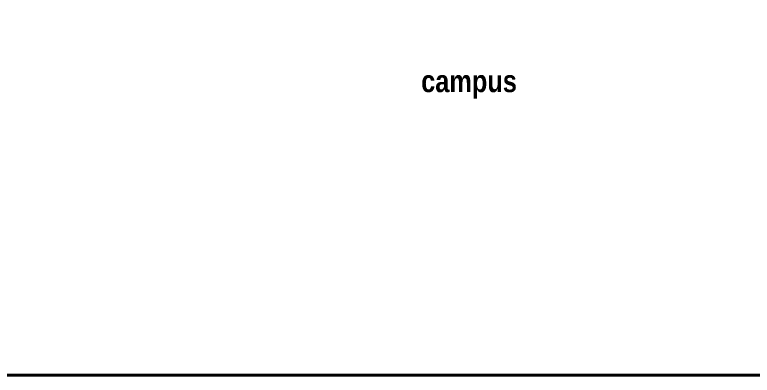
# Model space of a CAD drawing. Header units: millimetres. Extents: x 1112055 to 3390982, y -148532 to 766891.
# Drawn here: x 2683720 to 2790046, y 522267 to 574229 of the extents above; entities that cross this region are included whole.
import ezdxf

# ---------------------------------------------------------------- set-up
doc = ezdxf.new("R2010")
doc.units = ezdxf.units.MM
doc.layers.add('B TITLE BLOCK', color=250, linetype='Continuous', lineweight=0)
doc.layers.add('tb text', color=7, linetype='Continuous', lineweight=13)
doc.styles.add('SWINC', font='swissc.ttf')

msp = doc.modelspace()

# ---------------------------------------------------------------- linework, layer by layer
at = {"color": 2, "lineweight": 40}
msp.add_lwpolyline([(2460595.7, 676953.5), (2855292.1, 676953.5), (2855292.1, 522266.8), (2460595.7, 522266.8)], close=True, dxfattribs=at)
at = {"layer": 'B TITLE BLOCK', "color": 1, "const_width": 10.1}
msp.add_lwpolyline([(2685611, 653192.3), (2685611, 555757.1), (2829761.4, 555757.1), (2829761.4, 653192.3)], close=True, dxfattribs=at)
at = {"layer": 'B TITLE BLOCK', "color": 250, "lineweight": 0, "const_width": 10.1}
msp.add_lwpolyline([(2686059.5, 652743.9), (2686059.5, 556205.5), (2829312.9, 556205.5), (2829312.9, 652743.9)], close=True, dxfattribs=at)

# ---------------------------------------------------------------- texts
at = {"layer": 'B TITLE BLOCK', "color": 251, "insert": (2819251.2, 571735), "char_height": 306.257, "attachment_point": 2, "style": 'SWINC'}
msp.add_mtext_dynamic_manual_height_columns('\\pxsm1,qj;{\\fBankGothic Lt BT|b0|i0|c0|p34;BHOOMI\\P\\ps*,q*;\\fGost|b0|i0|c0|p2;\\H0.8x;- CONSULTANTS -\\C1; }', width=800798.623, gutter_width=0, heights=[112641.5], dxfattribs=at)
at = {"layer": 'tb text', "insert": (2742314.8, 566258.2), "char_height": 3187.323, "width": 16003.408, "attachment_point": 1, "style": 'SWINC'}
msp.add_mtext('{\\fSwis721 Cn BT|b1|i0|c0|p34;campus}', dxfattribs=at)

doc.saveas('drawing.dxf')
